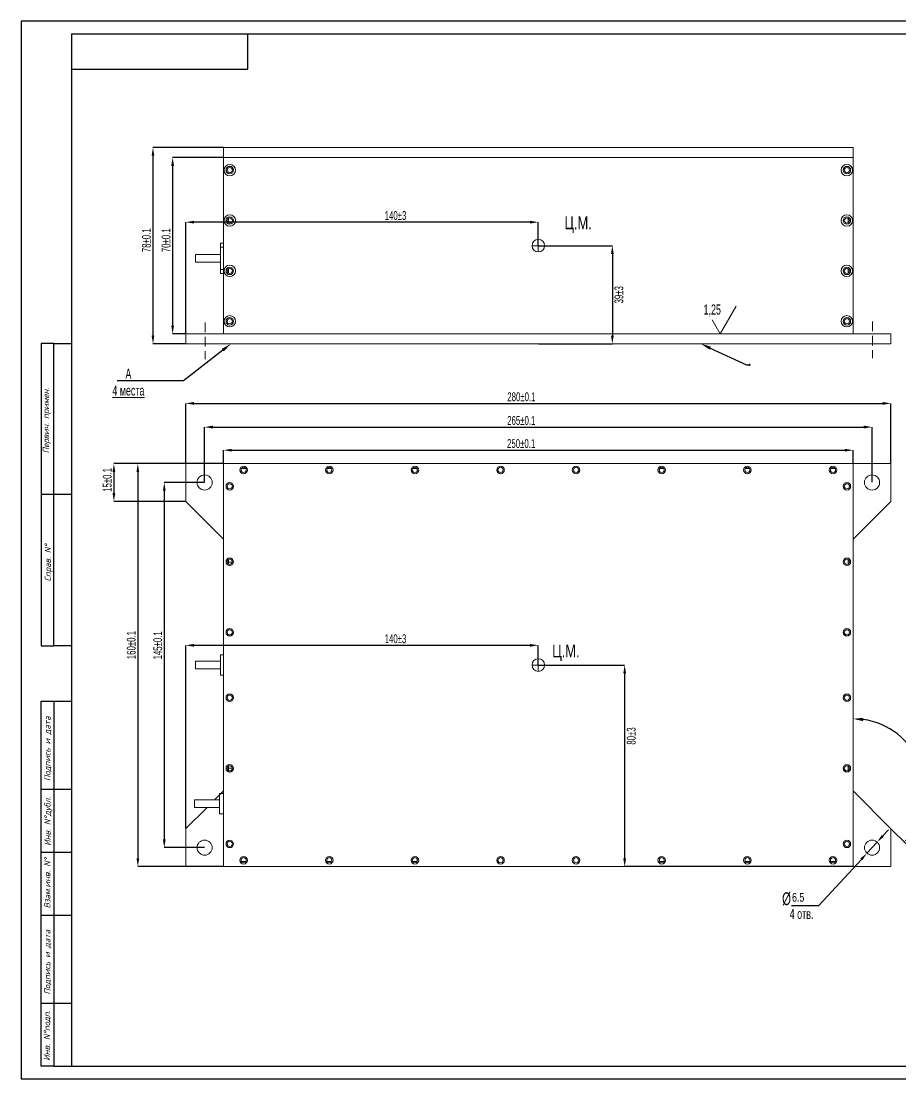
# Paper-space layout 'А2гор' of a CAD drawing. Extents: x 0 to 594, y 0 to 420.
# Drawn here: x 0 to 349.3, y 0 to 420 of the extents above; entities that cross this region are included whole.
import ezdxf
from ezdxf import colors
from ezdxf.entities.mleader import LeaderData, LeaderLine
from ezdxf.enums import TextEntityAlignment as Align
from ezdxf.math import Vec2, Vec3

# ---------------------------------------------------------------- set-up
doc = ezdxf.new("R2010")
doc.units = 0
doc.header["$LTSCALE"] = 0.3
doc.header["$PDMODE"] = 3
doc.header["$PDSIZE"] = 5
doc.linetypes.add('DASHED', pattern=[19.05, 12.7, -6.35])
doc.layers.get('0').update_dxf_attribs({"linetype": 'CONTINUOUS', "lineweight": 15})
doc.layers.get('DEFPOINTS').update_dxf_attribs({"linetype": 'CONTINUOUS', "lineweight": 15})
for name, color, linetype, lineweight in [('Format', 7, 'CONTINUOUS', 30), ('Text', 242, 'CONTINUOUS', 15), ('Text @ 1', 242, 'CONTINUOUS', 15), ('Штамп', 7, 'CONTINUOUS', 70)]:
    doc.layers.add(name, color=color, linetype=linetype, lineweight=lineweight)
doc.styles.add('SLDTEXTSTYLE0', font='TXT', dxfattribs={"width": 0.663})
doc.styles.add('SLDTEXTSTYLE1', font='TXT', dxfattribs={"width": 0.75})
doc.styles.add('SLDTEXTSTYLE2', font='TXT', dxfattribs={"width": 0.75})
doc.styles.get("Standard").update_dxf_attribs({"font": 'isocpeur.ttf', "width": 0.8, "oblique": 15})
doc.styles.add('Подпись штампа', font='isocpeui.ttf')
doc.dimstyles.new('ISO-25', dxfattribs={"dimtxt": 2.5, "dimasz": 2.5, "dimexe": 1.25, "dimexo": 0.625, "dimtad": 1, "dimtxsty": 'Standard', "dimcen": 2.5, "dimadec": 0, "dimazin": 0, "dimtfac": 1, "dimtmove": 0, "dimatfit": 3, "dimfxl": 1, "dimarcsym": 0})
doc.dimstyles.new('SLDDIMSTYLE0', dxfattribs={"dimtxt": 3.5, "dimasz": 3.302, "dimexe": 0, "dimexo": 0.0625, "dimgap": 0.875, "dimtad": 2, "dimrnd": 1e-09, "dimzin": 12, "dimdsep": 46, "dimtxsty": 'SLDTEXTSTYLE0', "dimsah": 1, "dimcen": 0.09, "dimadec": 0, "dimazin": 0, "dimtol": 1, "dimtp": 3, "dimtm": 3, "dimtfac": 1, "dimtofl": 0, "dimtmove": 0, "dimatfit": 3, "dimfxl": 1, "dimtolj": 1, "dimtzin": 12, "dimarcsym": 0})
doc.dimstyles.new('SLDDIMSTYLE1', dxfattribs={"dimtxt": 3.5, "dimasz": 3.302, "dimexe": 0, "dimexo": 0.0625, "dimgap": 0.875, "dimtad": 2, "dimrnd": 1e-09, "dimzin": 12, "dimdsep": 46, "dimtxsty": 'SLDTEXTSTYLE0', "dimsah": 1, "dimcen": 0.09, "dimadec": 0, "dimazin": 0, "dimtol": 1, "dimtp": 0.1, "dimtm": 0.1, "dimtfac": 1, "dimtofl": 0, "dimtmove": 0, "dimatfit": 3, "dimfxl": 1, "dimtolj": 1, "dimarcsym": 0})
doc.dimstyles.get("Standard").update_dxf_attribs({"dimscale": 0, "dimtxt": 50, "dimasz": 4, "dimexe": 1.25, "dimexo": 0, "dimgap": 1, "dimtad": 1, "dimdsep": 46, "dimtxsty": 'Standard', "dimcen": -4, "dimclrd": 256, "dimclre": 256, "dimclrt": 7, "dimadec": 0, "dimazin": 0, "dimtfac": 1, "dimtmove": 0, "dimatfit": 3, "dimfxl": 1.25, "dimtolj": 1, "dimarcsym": 0})

# ---------------------------------------------------------------- blocks, each defined once
blk = doc.blocks.new('*D5')
at = {"color": 0, "linetype": 'Continuous', "lineweight": -2}
for p, q in [((65.33, 295.91), (65.33, 340.19)), ((202.03, 340.19), (68.63, 340.19)), ((205.33, 330.91), (205.33, 340.19))]:
    blk.add_line(p, q, dxfattribs=at)
at = {"color": 0, "linetype": 'Continuous'}
for points in [[(68.63, 340.74), (68.63, 339.63), (65.33, 340.19)], [(202.03, 340.74), (202.03, 339.63), (205.33, 340.19)]]:
    blk.add_solid(points, dxfattribs=at)
at = {"layer": 'DEFPOINTS', "color": 0, "linetype": 'Continuous'}
for p in [(65.33, 340.19), (205.33, 330.84), (65.33, 295.84)]:
    blk.add_point(p, dxfattribs=at)
at = {"color": 0, "linetype": 'Continuous', "lineweight": 0, "insert": (148.64, 344.56), "char_height": 3.5, "attachment_point": 2, "style": 'SLDTEXTSTYLE0'}
blk.add_mtext('\\A1;140±3', dxfattribs=at)
blk = doc.blocks.new('*D6')
at = {"color": 0, "linetype": 'Continuous', "lineweight": -2}
for p, q in [((80.27, 369.84), (52.33, 369.84)), ((52.33, 366.54), (52.33, 295.14)), ((65.27, 291.84), (52.33, 291.84))]:
    blk.add_line(p, q, dxfattribs=at)
at = {"color": 0, "linetype": 'Continuous'}
for points in [[(51.78, 366.54), (52.88, 366.54), (52.33, 369.84)], [(51.78, 295.14), (52.88, 295.14), (52.33, 291.84)]]:
    blk.add_solid(points, dxfattribs=at)
at = {"layer": 'DEFPOINTS', "color": 0, "linetype": 'Continuous'}
for p in [(80.33, 369.84), (52.33, 291.84), (65.33, 291.84)]:
    blk.add_point(p, dxfattribs=at)
at = {"color": 0, "linetype": 'Continuous', "lineweight": 0, "insert": (47.96, 332.99), "char_height": 3.5, "attachment_point": 2, "rotation": 90, "style": 'SLDTEXTSTYLE0'}
blk.add_mtext('\\A1;78±0.1', dxfattribs=at)
blk = doc.blocks.new('*D7')
at = {"color": 0, "linetype": 'Continuous', "lineweight": -2}
for p, q in [((80.27, 365.84), (60.14, 365.84)), ((60.14, 362.54), (60.14, 299.14)), ((65.27, 295.84), (60.14, 295.84))]:
    blk.add_line(p, q, dxfattribs=at)
at = {"color": 0, "linetype": 'Continuous'}
for points in [[(59.59, 362.54), (60.69, 362.54), (60.14, 365.84)], [(59.59, 299.14), (60.69, 299.14), (60.14, 295.84)]]:
    blk.add_solid(points, dxfattribs=at)
at = {"layer": 'DEFPOINTS', "color": 0, "linetype": 'Continuous'}
for p in [(80.33, 365.84), (60.14, 295.84), (65.33, 295.84)]:
    blk.add_point(p, dxfattribs=at)
at = {"color": 0, "linetype": 'Continuous', "lineweight": 0, "insert": (55.77, 332.99), "char_height": 3.5, "attachment_point": 2, "rotation": 90, "style": 'SLDTEXTSTYLE0'}
blk.add_mtext('\\A1;70±0.1', dxfattribs=at)
blk = doc.blocks.new('*D14')
at = {"color": 0, "linetype": 'Continuous', "lineweight": -2}
for p, q in [((65.33, 99.37), (65.33, 172.14)), ((202.03, 172.14), (68.63, 172.14)), ((205.33, 164.37), (205.33, 172.14))]:
    blk.add_line(p, q, dxfattribs=at)
at = {"color": 0, "linetype": 'Continuous'}
for points in [[(68.63, 172.7), (68.63, 171.59), (65.33, 172.14)], [(202.03, 172.7), (202.03, 171.59), (205.33, 172.14)]]:
    blk.add_solid(points, dxfattribs=at)
at = {"layer": 'DEFPOINTS', "color": 0, "linetype": 'Continuous'}
for p in [(65.33, 172.14), (205.33, 164.31), (65.33, 99.31)]:
    blk.add_point(p, dxfattribs=at)
at = {"color": 0, "linetype": 'Continuous', "lineweight": 0, "insert": (148.63, 176.52), "char_height": 3.5, "attachment_point": 2, "style": 'SLDTEXTSTYLE0'}
blk.add_mtext('\\A1;140±3', dxfattribs=at)
blk = doc.blocks.new('*D15')
at = {"color": 0, "linetype": 'Continuous', "lineweight": -2}
for p, q in [((205.4, 164.31), (239.61, 164.31)), ((239.61, 161.01), (239.61, 87.61)), ((330.27, 84.31), (239.61, 84.31))]:
    blk.add_line(p, q, dxfattribs=at)
at = {"color": 0, "linetype": 'Continuous'}
for points in [[(239.06, 161.01), (240.16, 161.01), (239.61, 164.31)], [(239.06, 87.61), (240.16, 87.61), (239.61, 84.31)]]:
    blk.add_solid(points, dxfattribs=at)
at = {"layer": 'DEFPOINTS', "color": 0, "linetype": 'Continuous'}
for p in [(205.33, 164.31), (239.61, 84.31), (330.33, 84.31)]:
    blk.add_point(p, dxfattribs=at)
at = {"color": 0, "linetype": 'Continuous', "lineweight": 0, "insert": (240.48, 136.14), "char_height": 3.5, "attachment_point": 2, "rotation": 90, "style": 'SLDTEXTSTYLE0'}
blk.add_mtext('\\A1;80±3', dxfattribs=at)
blk = doc.blocks.new('*D16')
at = {"color": 0, "linetype": 'Continuous', "lineweight": -2}
for p, q in [((72.83, 236.87), (72.83, 258.81)), ((76.13, 258.81), (334.53, 258.81)), ((337.83, 236.87), (337.83, 258.81))]:
    blk.add_line(p, q, dxfattribs=at)
at = {"color": 0, "linetype": 'Continuous'}
for points in [[(76.13, 259.36), (76.13, 258.26), (72.83, 258.81)], [(334.53, 259.36), (334.53, 258.26), (337.83, 258.81)]]:
    blk.add_solid(points, dxfattribs=at)
at = {"layer": 'DEFPOINTS', "color": 0, "linetype": 'Continuous'}
for p in [(337.83, 258.81), (72.83, 236.81), (337.83, 236.81)]:
    blk.add_point(p, dxfattribs=at)
at = {"color": 0, "linetype": 'Continuous', "lineweight": 0, "insert": (198.57, 263.19), "char_height": 3.5, "attachment_point": 2, "style": 'SLDTEXTSTYLE0'}
blk.add_mtext('\\A1;265±0.1', dxfattribs=at)
blk = doc.blocks.new('*D17')
at = {"color": 0, "linetype": 'Continuous', "lineweight": -2}
for p, q in [((72.77, 236.81), (56.83, 236.81)), ((56.83, 233.51), (56.83, 95.11)), ((72.77, 91.81), (56.83, 91.81))]:
    blk.add_line(p, q, dxfattribs=at)
at = {"color": 0, "linetype": 'Continuous'}
for points in [[(56.28, 233.51), (57.38, 233.51), (56.83, 236.81)], [(56.28, 95.11), (57.38, 95.11), (56.83, 91.81)]]:
    blk.add_solid(points, dxfattribs=at)
at = {"layer": 'DEFPOINTS', "color": 0, "linetype": 'Continuous'}
for p in [(72.83, 236.81), (56.83, 91.81), (72.83, 91.81)]:
    blk.add_point(p, dxfattribs=at)
at = {"color": 0, "linetype": 'Continuous', "lineweight": 0, "insert": (52.46, 172.13), "char_height": 3.5, "attachment_point": 2, "rotation": 90, "style": 'SLDTEXTSTYLE0'}
blk.add_mtext('\\A1;145±0.1', dxfattribs=at)
blk = doc.blocks.new('*D18')
at = {"color": 0, "linetype": 'Continuous', "lineweight": -2}
for p, q in [((65.33, 244.37), (65.33, 268.22)), ((68.63, 268.22), (342.03, 268.22)), ((345.33, 244.37), (345.33, 268.22))]:
    blk.add_line(p, q, dxfattribs=at)
at = {"color": 0, "linetype": 'Continuous'}
for points in [[(68.63, 268.77), (68.63, 267.67), (65.33, 268.22)], [(342.03, 268.77), (342.03, 267.67), (345.33, 268.22)]]:
    blk.add_solid(points, dxfattribs=at)
at = {"layer": 'DEFPOINTS', "color": 0, "linetype": 'Continuous'}
for p in [(345.33, 268.22), (65.33, 244.31), (345.33, 244.31)]:
    blk.add_point(p, dxfattribs=at)
at = {"color": 0, "linetype": 'Continuous', "lineweight": 0, "insert": (198.61, 272.6), "char_height": 3.5, "attachment_point": 2, "style": 'SLDTEXTSTYLE0'}
blk.add_mtext('\\A1;280±0.1', dxfattribs=at)
blk = doc.blocks.new('*D19')
at = {"color": 0, "linetype": 'Continuous', "lineweight": -2}
for p, q in [((80.27, 244.31), (46.33, 244.31)), ((46.33, 241.01), (46.33, 87.61)), ((80.27, 84.31), (46.33, 84.31))]:
    blk.add_line(p, q, dxfattribs=at)
at = {"color": 0, "linetype": 'Continuous'}
for points in [[(45.78, 241.01), (46.88, 241.01), (46.33, 244.31)], [(45.78, 87.61), (46.88, 87.61), (46.33, 84.31)]]:
    blk.add_solid(points, dxfattribs=at)
at = {"layer": 'DEFPOINTS', "color": 0, "linetype": 'Continuous'}
for p in [(80.33, 244.31), (46.33, 84.31), (80.33, 84.31)]:
    blk.add_point(p, dxfattribs=at)
at = {"color": 0, "linetype": 'Continuous', "lineweight": 0, "insert": (41.96, 172.25), "char_height": 3.5, "attachment_point": 2, "rotation": 90, "style": 'SLDTEXTSTYLE0'}
blk.add_mtext('\\A1;160±0.1', dxfattribs=at)
blk = doc.blocks.new('*D20')
at = {"color": 0, "linetype": 'Continuous', "lineweight": -2}
for p, q in [((80.33, 244.37), (80.33, 249.63)), ((83.63, 249.63), (327.03, 249.63)), ((330.33, 244.37), (330.33, 249.63))]:
    blk.add_line(p, q, dxfattribs=at)
at = {"color": 0, "linetype": 'Continuous'}
for points in [[(83.63, 250.18), (83.63, 249.08), (80.33, 249.63)], [(327.03, 250.18), (327.03, 249.08), (330.33, 249.63)]]:
    blk.add_solid(points, dxfattribs=at)
at = {"layer": 'DEFPOINTS', "color": 0, "linetype": 'Continuous'}
for p in [(330.33, 249.63), (80.33, 244.31), (330.33, 244.31)]:
    blk.add_point(p, dxfattribs=at)
at = {"color": 0, "linetype": 'Continuous', "lineweight": 0, "insert": (198.52, 254.01), "char_height": 3.5, "attachment_point": 2, "style": 'SLDTEXTSTYLE0'}
blk.add_mtext('\\A1;250±0.1', dxfattribs=at)
blk = doc.blocks.new('*D22')
at = {"color": 0, "lineweight": -2}
for p, q in [((342.09, 96.46), (344.32, 98.89)), ((339.86, 94.02), (335.81, 89.6)), ((316.73, 68.77), (333.58, 87.16)), ((305.87, 68.77), (316.73, 68.77))]:
    blk.add_line(p, q, dxfattribs=at)
at = {"color": 0}
for points in [[(341.68, 96.83), (342.5, 96.09), (339.86, 94.02)], [(333.17, 87.54), (333.98, 86.79), (335.81, 89.6)]]:
    blk.add_solid(points, dxfattribs=at)
at = {"layer": 'DEFPOINTS', "color": 0}
for p in [(339.86, 94.02), (335.81, 89.6)]:
    blk.add_point(p, dxfattribs=at)
at = {"color": 0, "insert": (308.5, 72.05), "char_height": 3.5, "attachment_point": 5, "style": 'SLDTEXTSTYLE2'}
blk.add_mtext('6.5', dxfattribs=at)
blk = doc.blocks.new('*D23')
at = {"color": 0, "lineweight": -2}
for p, q in [((65.27, 244.31), (36.82, 244.31)), ((36.82, 241.01), (36.82, 232.61)), ((65.27, 229.31), (36.82, 229.31))]:
    blk.add_line(p, q, dxfattribs=at)
at = {"color": 0}
for points in [[(36.27, 241.01), (37.37, 241.01), (36.82, 244.31)], [(36.27, 232.61), (37.37, 232.61), (36.82, 229.31)]]:
    blk.add_solid(points, dxfattribs=at)
at = {"layer": 'DEFPOINTS', "color": 0}
for p in [(65.33, 244.31), (36.82, 229.31), (65.33, 229.31)]:
    blk.add_point(p, dxfattribs=at)
at = {"color": 0, "insert": (34.2, 237.82), "char_height": 3.5, "attachment_point": 5, "rotation": 90, "style": 'SLDTEXTSTYLE0'}
blk.add_mtext('\\A1;15±0.1', dxfattribs=at)
blk = doc.blocks.new('*D24')
at = {"layer": 'DEFPOINTS', "color": 0}
for p in [(330.33, 244.31), (330.33, 114.31), (358.99, 114.31), (345.33, 99.31), (330.33, 84.31)]:
    blk.add_point(p, dxfattribs=at)
at = {"layer": 'Text', "color": 7, "lineweight": -2}
blk.add_line((345.33, 99.31), (351.48, 93.16), dxfattribs=at)
blk.add_arc((330.33, 114.31), 28.66, 323.0032, 81.9968, dxfattribs=at)
at = {"layer": 'Text', "color": 7}
for points in [[(334.28, 142.03), (334.37, 143.36), (330.33, 142.97)], [(353.73, 96.63), (352.72, 97.5), (350.6, 94.05)]]:
    blk.add_solid(points, dxfattribs=at)
at = {"layer": 'Text', "color": 7, "insert": (359.35, 126.33), "char_height": 3.5, "attachment_point": 5, "rotation": 292.5, "style": 'SLDTEXTSTYLE2'}
blk.add_mtext('\\A1;135°', dxfattribs=at)
blk = doc.blocks.new('*D31')
at = {"color": 0, "lineweight": -2}
for p, q in [((205.46, 330.84), (234.72, 330.84)), ((234.72, 327.54), (234.72, 295.14)), ((205.46, 291.84), (234.72, 291.84))]:
    blk.add_line(p, q, dxfattribs=at)
at = {"color": 0}
for points in [[(234.17, 327.54), (235.27, 327.54), (234.72, 330.84)], [(234.17, 295.14), (235.27, 295.14), (234.72, 291.84)]]:
    blk.add_solid(points, dxfattribs=at)
at = {"layer": 'DEFPOINTS', "color": 0}
for p in [(205.4, 330.84), (205.4, 291.84), (234.72, 291.84)]:
    blk.add_point(p, dxfattribs=at)
at = {"color": 0, "insert": (237.34, 311.34), "char_height": 3.5, "attachment_point": 5, "rotation": 90, "style": 'SLDTEXTSTYLE0'}
blk.add_mtext('\\A1;39±3', dxfattribs=at)
blk = doc.blocks.new('_DetailCallout')
at = {"color": 0, "linetype": 'ByBlock', "lineweight": -2}
blk.add_line((0.25, 0), (-0.25, 0), dxfattribs=at)
blk.add_circle((0, 0), 0.25, dxfattribs=at)
at = {"layer": 'Text', "color": 0, "style": 'SLDTEXTSTYLE0'}
for tag, p in [('НОМЕРВИДА', (0, 0.02)), ('НОМЕРЛИСТА', (0, -0.16))]:
    blk.add_attdef(tag, text='', height=0.0938, dxfattribs=at).set_placement(p, align=Align.CENTER)

psp = doc.layouts.new('А2гор')

# ---------------------------------------------------------------- linework, layer by layer
at = {"color": 7, "linetype": 'Continuous', "lineweight": 15}
for p, q in [((80.333, 369.843), (330.333, 369.843)), ((80.333, 369.843), (80.333, 365.843)), ((330.333, 369.843), (330.333, 365.843)), ((330.333, 365.843), (80.333, 365.843)), ((80.333, 365.843), (80.333, 295.843)), ((80.333, 365.843), (330.333, 365.843)), ((330.333, 295.843), (330.333, 365.843)), ((328.333, 339.948), (328.333, 341.738)), ((79.171, 331.843), (79.171, 330.315)), ((80.333, 330.315), (79.171, 330.315)), ((79.171, 330.315), (79.171, 321.371)), ((69.171, 325.843), (69.171, 327.343)), ((69.171, 324.343), (69.171, 325.843)), ((80.333, 321.371), (79.171, 321.371)), ((79.171, 321.371), (79.171, 319.843)), ((328.333, 319.948), (328.333, 321.738)), ((65.333, 291.843), (65.333, 295.843)), ((65.333, 295.843), (345.333, 295.843)), ((80.333, 295.843), (330.333, 295.843)), ((345.333, 291.843), (345.333, 295.843)), ((65.333, 291.843), (345.333, 291.843)), ((65.333, 244.311), (65.333, 229.311)), ((80.333, 244.311), (65.333, 244.311)), ((80.333, 244.311), (80.333, 84.311)), ((330.333, 244.311), (80.333, 244.311)), ((330.333, 84.311), (330.333, 244.311)), ((345.333, 244.311), (330.333, 244.311)), ((345.333, 229.311), (345.333, 244.311)), ((89.228, 242.311), (87.438, 242.311)), ((123.228, 242.311), (121.438, 242.311)), ((157.181, 241.235), (157.181, 242.311)), ((253.485, 242.311), (253.485, 241.235)), ((289.228, 242.311), (287.438, 242.311)), ((323.228, 242.311), (321.438, 242.311)), ((65.333, 229.311), (80.333, 214.311)), ((330.333, 214.311), (345.333, 229.311)), ((328.333, 204.416), (328.333, 206.206)), ((82.333, 205.21), (83.853, 205.21)), ((80.333, 168.311), (79.171, 168.311)), ((79.171, 168.311), (79.171, 160.311)), ((69.171, 162.811), (69.171, 165.811)), ((80.333, 160.311), (79.171, 160.311)), ((83.853, 123.412), (82.333, 123.412)), ((328.333, 122.416), (328.333, 124.206)), ((345.333, 99.311), (330.333, 114.311)), ((68.81, 107.79), (68.81, 110.79)), ((80.333, 113.29), (78.81, 113.29)), ((78.81, 113.29), (78.81, 105.29)), ((80.333, 105.29), (78.81, 105.29)), ((65.333, 99.311), (65.333, 84.311)), ((345.333, 84.311), (345.333, 99.311)), ((65.333, 84.311), (80.333, 84.311)), ((80.333, 84.311), (330.333, 84.311)), ((87.438, 86.311), (89.228, 86.311)), ((121.438, 86.311), (123.228, 86.311)), ((157.181, 86.311), (157.181, 87.387)), ((253.485, 87.387), (253.485, 86.311)), ((287.438, 86.311), (289.228, 86.311)), ((321.438, 86.311), (323.228, 86.311)), ((330.333, 84.311), (345.333, 84.311))]:
    psp.add_line(p, q, dxfattribs=at)
for p, q in [((205.333, 328.343), (205.333, 333.343)), ((202.833, 330.843), (207.833, 330.843)), ((202.833, 164.311), (207.833, 164.311)), ((205.333, 161.811), (205.333, 166.811))]:
    psp.add_line(p, q)
for centre, radius in [((82.833, 360.843), 2.25), ((82.833, 360.843), 1.5), ((82.833, 360.843), 1.025), ((327.833, 360.843), 2.25), ((327.833, 360.843), 1.5), ((327.833, 360.843), 1.025), ((82.833, 340.843), 2.25), ((82.833, 340.843), 1.5), ((82.833, 340.843), 1.025), ((327.833, 340.843), 2.25), ((327.833, 340.843), 1.5), ((327.833, 340.843), 1.025), ((82.833, 320.843), 2.25), ((82.833, 320.843), 1.5), ((82.833, 320.843), 1.025), ((327.833, 320.843), 2.25), ((327.833, 320.843), 1.5), ((327.833, 320.843), 1.025), ((82.833, 300.843), 2.25), ((327.833, 300.843), 2.25), ((82.833, 300.843), 1.5), ((82.833, 300.843), 1.025), ((327.833, 300.843), 1.5), ((327.833, 300.843), 1.025), ((72.833, 236.811), 3), ((88.333, 241.811), 1.5), ((88.333, 241.811), 1.025), ((122.333, 241.811), 1.5), ((122.333, 241.811), 1.025), ((156.333, 241.811), 1.5), ((156.333, 241.811), 1.025), ((190.333, 241.811), 1.5), ((190.333, 241.811), 1.025), ((220.333, 241.811), 1.5), ((220.333, 241.811), 1.025), ((254.333, 241.811), 1.5), ((254.333, 241.811), 1.025), ((288.333, 241.811), 1.5), ((288.333, 241.811), 1.025), ((322.333, 241.811), 1.5), ((322.333, 241.811), 1.025), ((337.833, 236.811), 3), ((82.833, 235.311), 1.5), ((82.833, 235.311), 1.025), ((327.833, 235.311), 1.5), ((327.833, 235.311), 1.025), ((82.833, 205.311), 1.5), ((82.833, 205.311), 1.025), ((327.833, 205.311), 1.5), ((327.833, 205.311), 1.025), ((82.833, 177.311), 1.5), ((82.833, 177.311), 1.025), ((327.833, 177.311), 1.5), ((327.833, 177.311), 1.025), ((82.833, 151.311), 1.5), ((82.833, 151.311), 1.025), ((327.833, 151.311), 1.5), ((327.833, 151.311), 1.025), ((82.833, 123.311), 1.5), ((82.833, 123.311), 1.025), ((327.833, 123.311), 1.5), ((327.833, 123.311), 1.025), ((72.833, 91.811), 3), ((82.833, 93.311), 1.5), ((82.833, 93.311), 1.025), ((327.833, 93.311), 1.5), ((327.833, 93.311), 1.025), ((337.833, 91.811), 3), ((88.333, 86.811), 1.5), ((122.333, 86.811), 1.5), ((156.333, 86.811), 1.5), ((190.333, 86.811), 1.5), ((220.333, 86.811), 1.5), ((254.333, 86.811), 1.5), ((288.333, 86.811), 1.5), ((322.333, 86.811), 1.5), ((88.333, 86.811), 1.025), ((122.333, 86.811), 1.025), ((156.333, 86.811), 1.025), ((190.333, 86.811), 1.025), ((220.333, 86.811), 1.025), ((254.333, 86.811), 1.025), ((288.333, 86.811), 1.025), ((322.333, 86.811), 1.025)]:
    psp.add_circle(centre, radius, dxfattribs=at)
at = {"color": 7, "linetype": 'Continuous', "lineweight": 0}
for centre in [(205.333, 330.843), (205.333, 164.311)]:
    psp.add_circle(centre, 2.5, dxfattribs=at)
at = {"color": 7, "linetype": 'Continuous', "lineweight": 15}
for points, knots in [([(82.333, 339.948), (82.333, 339.969), (82.333, 340.147), (82.333, 340.429), (82.333, 340.832), (82.333, 341.267), (82.333, 341.553), (82.333, 341.738)], [0, 0, 0, 0, 0.0365377, 0.3164037, 0.4939782, 0.6729015, 1, 1, 1, 1]), ([(82.333, 319.948), (82.333, 319.969), (82.333, 320.147), (82.333, 320.429), (82.333, 320.832), (82.333, 321.267), (82.333, 321.553), (82.333, 321.738)], [0, 0, 0, 0, 0.03653774, 0.3164037, 0.49397823, 0.67290147, 1, 1, 1, 1]), ([(157.228, 242.311), (157.207, 242.311), (157.028, 242.311), (156.747, 242.311), (156.344, 242.311), (155.908, 242.311), (155.623, 242.311), (155.438, 242.311)], [0, 0, 0, 0, 0.0364785, 0.3164179, 0.4940761, 0.6730795, 1, 1, 1, 1]), ([(255.228, 242.311), (255.207, 242.311), (255.028, 242.311), (254.747, 242.311), (254.344, 242.311), (253.908, 242.311), (253.623, 242.311), (253.438, 242.311)], [0, 0, 0, 0, 0.0364785, 0.3164179, 0.4940761, 0.6730795, 1, 1, 1, 1]), ([(328.827, 235.061), (328.823, 235.179), (328.818, 235.346), (328.825, 235.512), (328.827, 235.561)], [0, 0, 0, 0, 0.7048999, 1, 1, 1, 1]), ([(82.333, 204.416), (82.333, 204.601), (82.333, 204.887), (82.333, 205.322), (82.333, 205.725), (82.333, 206.006), (82.333, 206.185), (82.333, 206.206)], [0, 0, 0, 0, 0.3269205, 0.5059239, 0.6835821, 0.9635215, 1, 1, 1, 1]), ([(82.333, 122.416), (82.333, 122.601), (82.333, 122.887), (82.333, 123.322), (82.333, 123.725), (82.333, 124.006), (82.333, 124.185), (82.333, 124.206)], [0, 0, 0, 0, 0.3269205, 0.5059239, 0.6835821, 0.9635215, 1, 1, 1, 1]), ([(328.827, 93.061), (328.823, 93.179), (328.818, 93.346), (328.825, 93.512), (328.827, 93.561)], [0, 0, 0, 0, 0.7048999, 1, 1, 1, 1]), ([(155.438, 86.311), (155.459, 86.311), (155.637, 86.311), (155.919, 86.311), (156.322, 86.311), (156.757, 86.311), (157.043, 86.311), (157.228, 86.311)], [0, 0, 0, 0, 0.0364785, 0.3164179, 0.4940761, 0.6730795, 1, 1, 1, 1]), ([(253.438, 86.311), (253.459, 86.311), (253.637, 86.311), (253.919, 86.311), (254.322, 86.311), (254.757, 86.311), (255.043, 86.311), (255.228, 86.311)], [0, 0, 0, 0, 0.0364785, 0.3164179, 0.4940761, 0.6730795, 1, 1, 1, 1])]:
    psp.add_open_spline(points, degree=3, knots=knots, dxfattribs=at)
for points in [[(80.333, 331.843), (79.171, 331.843)], [(79.171, 327.343), (69.171, 327.343)], [(69.171, 324.343), (79.171, 324.343)], [(79.171, 319.843), (80.333, 319.843)], [(79.171, 165.811), (69.171, 165.811)], [(69.171, 162.811), (79.171, 162.811)], [(78.81, 110.79), (68.81, 110.79)], [(68.81, 107.79), (78.81, 107.79)]]:
    psp.add_open_spline(points, degree=1, dxfattribs=at)
at = {"layer": 'Format'}
for p, q in [((594, 420), (0, 420)), ((0, 420), (0, 0)), ((20, 415), (589, 415)), ((20, 415), (20, 5)), ((90, 401), (90, 415)), ((20, 401), (90, 401)), ((8, 292), (8, 172)), ((13, 292), (8, 292)), ((13, 172), (13, 292)), ((13, 292), (20, 292)), ((20, 292), (20, 292)), ((20, 232), (8, 232)), ((8, 172), (13, 172)), ((20, 172), (13, 172)), ((8, 5), (8, 150)), ((8, 150), (13, 150)), ((13, 150), (13, 5)), ((13, 150), (20, 150)), ((8, 115), (20, 115)), ((8, 90), (20, 90)), ((8, 65), (20, 65)), ((8, 30), (20, 30)), ((13, 5), (8, 5)), ((13, 5), (20, 5)), ((20, 5), (589, 5)), ((0, 0), (594, 0))]:
    psp.add_line(p, q, dxfattribs=at)
at = {"layer": 'Text', "color": 0}
for p, q in [((277.485, 295.843), (283.86, 306.885)), ((277.485, 295.843), (274.298, 301.364)), ((80.333, 114.311), (76.811, 110.79)), ((65.333, 99.373), (73.811, 107.79))]:
    psp.add_line(p, q, dxfattribs=at)
at = {"layer": 'Text', "color": 0, "linetype": 'DASHED'}
for p, q in [((73.031, 300.34), (73.031, 285.791)), ((337.942, 300.726), (337.942, 286.177))]:
    psp.add_line(p, q, dxfattribs=at)

# ---------------------------------------------------------------- texts
for s, height, style, width, p in [('Ц.М.', 5.0809, 'SLDTEXTSTYLE1', 0.75, (215.723, 337.356)), ('Ц.М.', 5.0809, 'SLDTEXTSTYLE1', 0.75, (210.857, 167.371)), ('4 отв.', 4, 'SLDTEXTSTYLE0', 0.663, (305.135, 63.508))]:
    psp.add_text(s, height=height, dxfattribs=dict(style=style, width=width)).set_placement(p)
at = {"layer": 'Text', "char_height": 2.5, "attachment_point": 5, "rotation": 90, "style": 'Подпись штампа'}
for s, insert, width in [('\\pt12.5;{\\C0;Первич. примен.}', (10.204, 261.388), 103.19926), ('\\pt7.5;{\\C0;Подпись и дата}', (10.603, 131.065), 37.87085), ('{\\C0;Инв. N°дубл.}', (10.775, 102.289), 25), ('{\\C0;Взам.инв. N°}', (10.381, 77.72), 24.00399), ('{\\C0;Подпись и дата}', (10.523, 46.296), 35)]:
    psp.add_mtext(s, dxfattribs=dict(at, insert=insert, width=width))
at = {"layer": 'Text', "color": 0, "insert": (302.127, 74.066), "char_height": 5.0692, "attachment_point": 1, "style": 'SLDTEXTSTYLE0'}
psp.add_mtext('%%C', dxfattribs=at)
at = {"layer": 'Text @ 1', "color": 0, "insert": (270.937, 307.492), "char_height": 4, "width": 8.7089, "attachment_point": 1, "style": 'SLDTEXTSTYLE0'}
psp.add_mtext('1,25', dxfattribs=at)
at = {"layer": 'Штамп', "color": 0, "char_height": 2.5, "attachment_point": 5, "rotation": 90, "style": 'Подпись штампа'}
for s, insert, width in [('\\pt15;Справ. N°', (10.932, 204.914), 72.40611), ('Инв. N°подп.', (10.414, 17.162), 26.6565)]:
    psp.add_mtext(s, dxfattribs=dict(at, insert=insert, width=width))

# ---------------------------------------------------------------- dimensions: what is measured, and where the dimension line sits
at = {"color": 7, "linetype": 'Continuous', "lineweight": 0}
for base, p1, p2, dimstyle, picture, middle in [((52.333, 291.843), (80.333, 369.843), (65.333, 291.843), 'SLDDIMSTYLE1', '*D6', (52.333, 332.986)), ((60.143, 295.843), (80.333, 365.843), (65.333, 295.843), 'SLDDIMSTYLE1', '*D7', (60.143, 332.986)), ((239.61, 84.311), (205.333, 164.311), (330.333, 84.311), 'SLDDIMSTYLE0', '*D15', (239.61, 136.14))]:
    dim = psp.add_linear_dim(base=base, p1=p1, p2=p2, angle=90, dimstyle=dimstyle, dxfattribs=at)
    dim.commit()
    dim.dimension.update_dxf_attribs({"geometry": picture, "text_midpoint": middle, "dimtype": 160})
for base, p1, p2, picture, middle in [((65.333, 340.185), (205.333, 330.843), (65.333, 295.843), '*D5', (148.642, 340.185)), ((65.333, 172.145), (205.333, 164.311), (65.333, 99.311), '*D14', (148.627, 172.145))]:
    dim = psp.add_linear_dim(base=base, p1=p1, p2=p2, dimstyle='SLDDIMSTYLE0', dxfattribs=at)
    dim.commit()
    dim.dimension.update_dxf_attribs({"geometry": picture, "text_midpoint": middle, "dimtype": 160})
at = {"color": 0}
dim = psp.add_linear_dim(base=(234.719, 291.843), p1=(205.395, 330.843), p2=(205.395, 291.843), angle=90, dimstyle='SLDDIMSTYLE0', dxfattribs=at)
dim.commit()
dim.dimension.update_dxf_attribs({"geometry": '*D31', "text_midpoint": (237.344, 311.343)})
at = {"color": 7, "linetype": 'Continuous', "lineweight": 0}
for base, p1, p2, picture, middle in [((345.333, 268.224), (65.333, 244.311), (345.333, 244.311), '*D18', (198.614, 268.224)), ((337.833, 258.811), (72.833, 236.811), (337.833, 236.811), '*D16', (198.569, 258.811)), ((330.333, 249.634), (80.333, 244.311), (330.333, 244.311), '*D20', (198.516, 249.634))]:
    dim = psp.add_linear_dim(base=base, p1=p1, p2=p2, dimstyle='SLDDIMSTYLE1', override={"dimtdec": 1}, dxfattribs=at)
    dim.commit()
    dim.dimension.update_dxf_attribs({"geometry": picture, "text_midpoint": middle, "dimtype": 160})
dim = psp.add_linear_dim(base=(36.821, 229.311), p1=(65.333, 244.311), p2=(65.333, 229.311), angle=90, dimstyle='SLDDIMSTYLE1', override={"dimtdec": 1})
dim.commit()
dim.dimension.update_dxf_attribs({"geometry": '*D23', "text_midpoint": (36.821, 237.818), "dimtype": 160})
for base, p1, p2, picture, middle in [((46.333, 84.311), (80.333, 244.311), (80.333, 84.311), '*D19', (46.333, 172.253)), ((56.833, 91.811), (72.833, 236.811), (72.833, 91.811), '*D17', (56.833, 172.135))]:
    dim = psp.add_linear_dim(base=base, p1=p1, p2=p2, angle=90, dimstyle='SLDDIMSTYLE1', override={"dimtdec": 1}, dxfattribs=at)
    dim.commit()
    dim.dimension.update_dxf_attribs({"geometry": picture, "text_midpoint": middle, "dimtype": 160})
dim = psp.add_diameter_dim_2p(p1=(339.859, 94.023), p2=(335.806, 89.599), text='6.5', dimstyle='ISO-25', override={"dimtxt": 3.5, "dimasz": 3.302, "dimexe": 1, "dimexo": 0, "dimgap": 1.524, "dimtih": 1, "dimtoh": 1, "dimzin": 0, "dimtxsty": 'SLDTEXTSTYLE2', "dimtzin": 0})
dim.commit()
dim.dimension.update_dxf_attribs({"geometry": '*D22', "text_midpoint": (308.496, 68.772), "dimtype": 163})
at = {"layer": 'Text'}
dim = psp.add_angular_dim_2l(base=(358.993, 114.311), line1=((345.333, 99.311), (330.333, 114.311)), line2=((330.333, 84.311), (330.333, 244.311)), dimstyle='Standard', override={"dimscale": 1, "dimtxt": 3.5, "dimtxsty": 'SLDTEXTSTYLE2', "dimclrd": 7, "dimclre": 7, "dimclrt": 7}, dxfattribs=at)
dim.commit()
dim.dimension.update_dxf_attribs({"geometry": '*D24', "text_midpoint": (359.352, 126.331)})

# ---------------------------------------------------------------- leaders
at = {"layer": 'Text', "color": 0}
ml = psp.add_multileader_mtext('Standard', dxfattribs=at)
ml.set_content('\\LA \\P4 места', style='SLDTEXTSTYLE0')
ml.set_leader_properties()
ml.build(insert=Vec2(0, 0))
ml.multileader.update_dxf_attribs({"text_left_attachment_type": 6, "text_right_attachment_type": 8, "dogleg_length": 0.36})
ctx = ml.context
ctx.base_point, ctx.landing_gap_size, ctx.plane_origin = Vec3(32.737, 277.184), 1, Vec3(68.101, 291.843)
ctx.left_attachment, ctx.right_attachment, ctx.text_align_type, ctx.attachment_type = 6, 8, 1, 1
notes = []
notes.append((ctx, [(1, (1, 1, 0), (64.462, 277.184), (-1, 0), 12.045, [(0, [(83.229, 291.843)], 0, [])])]))
ctx.mtext.insert, ctx.mtext.alignment, ctx.mtext.line_spacing_style, ctx.mtext.flow_direction = Vec3(42.577, 281.984), 2, 2, 5
ml = psp.add_multileader_block('Standard', dxfattribs=at)
ml.set_content('_DetailCallout')
ml.set_attribute('НОМЕРВИДА', '', width=0)
ml.set_attribute('НОМЕРЛИСТА', '', width=0)
ml.set_leader_properties()
ml.build(insert=Vec2(0, 0))
ml.multileader.update_dxf_attribs({"text_right_attachment_type": 6, "dogleg_length": 1, "block_connection_type": 1})
ctx = ml.context
ctx.base_point, ctx.plane_origin = Vec3(288.941, 283.543), Vec3(345.333, 291.843)
ctx.right_attachment, ctx.attachment_type = 6, 1
notes.append((ctx, [(1, (1, 1, 0), (287.941, 283.543), (1, 0), 1, [(0, [(269.941, 291.843)], 0, [])])]))
ctx.block.insert = Vec3(289.191, 283.543)
for ctx, leaders in notes:
    for number, flags, end, landing, length, lines in leaders:
        leader = LeaderData()
        leader.index, (leader.has_last_leader_line, leader.has_dogleg_vector, leader.attachment_direction) = number, flags
        leader.last_leader_point, leader.dogleg_vector, leader.dogleg_length = Vec3(end), Vec3(landing), length
        for number, points, colour, breaks in lines:
            line = LeaderLine()
            line.index, line.vertices, line.color, line.breaks = number, Vec3.list(points), colors.encode_raw_color(colour), breaks
            leader.lines.append(line)
        ctx.leaders.append(leader)

doc.saveas('drawing.dxf')
